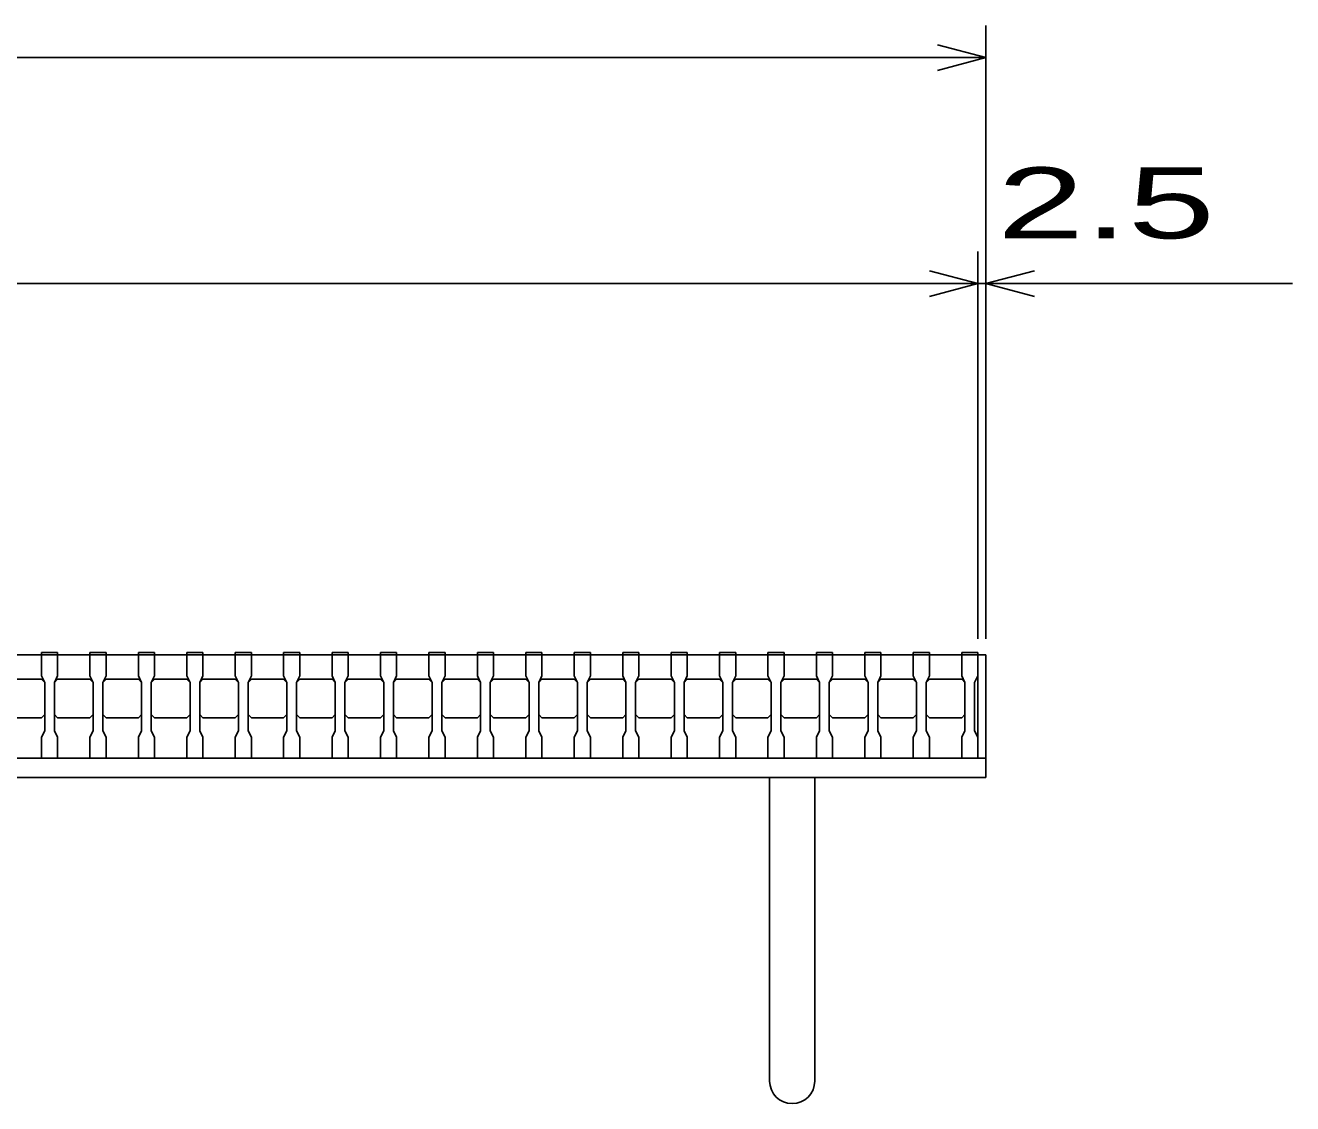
# Model space of a CAD drawing. Units: millimetres, scale not verified. Extents: x -1820 to 1736, y -1282 to 1048.
# Drawn here: x -714 to -321.5, y -631.5 to -297.5 of the extents above; entities that cross this region are included whole.
import ezdxf
from ezdxf.enums import TextEntityAlignment as Align

# ---------------------------------------------------------------- set-up
doc = ezdxf.new("R2010")
doc.units = ezdxf.units.MM
doc.header["$LTSCALE"] = 10
for name, color, linetype, lineweight in [('16', 3, 'Continuous', 25), ('19', 6, 'Continuous', 25), ('22', 4, 'Continuous', 25)]:
    doc.layers.add(name, color=color, linetype=linetype, lineweight=lineweight)
doc.styles.add('ベクトル', font='')
doc.styles.get('ベクトル').set_extended_font_data('ベクトル')

msp = doc.modelspace()

# ---------------------------------------------------------------- linework, layer by layer
at = {"layer": '16'}
for p, q in [((-1414, -492.5), (-419, -492.5)), ((-709, -492.5), (-709, -491.8)), ((-709, -491.8), (-704, -491.8)), ((-709, -492.5), (-709, -499)), ((-704, -492.5), (-709, -492.5)), ((-704, -491.8), (-704, -492.5)), ((-704, -499), (-704, -492.5)), ((-694, -492.5), (-694, -491.8)), ((-694, -491.8), (-689, -491.8)), ((-694, -492.5), (-694, -499)), ((-689, -492.5), (-694, -492.5)), ((-689, -491.8), (-689, -492.5)), ((-689, -499), (-689, -492.5)), ((-679, -492.5), (-679, -491.8)), ((-679, -491.8), (-674, -491.8)), ((-679, -492.5), (-679, -499)), ((-674, -492.5), (-679, -492.5)), ((-674, -491.8), (-674, -492.5)), ((-674, -499), (-674, -492.5)), ((-664, -492.5), (-664, -491.8)), ((-664, -491.8), (-659, -491.8)), ((-664, -492.5), (-664, -499)), ((-659, -492.5), (-664, -492.5)), ((-659, -491.8), (-659, -492.5)), ((-659, -499), (-659, -492.5)), ((-649, -492.5), (-649, -491.8)), ((-649, -491.8), (-644, -491.8)), ((-649, -492.5), (-649, -499)), ((-644, -492.5), (-649, -492.5)), ((-644, -491.8), (-644, -492.5)), ((-644, -499), (-644, -492.5)), ((-634, -492.5), (-634, -491.8)), ((-634, -491.8), (-629, -491.8)), ((-634, -492.5), (-634, -499)), ((-629, -492.5), (-634, -492.5)), ((-629, -491.8), (-629, -492.5)), ((-629, -499), (-629, -492.5)), ((-619, -492.5), (-619, -491.8)), ((-619, -491.8), (-614, -491.8)), ((-619, -492.5), (-619, -499)), ((-614, -492.5), (-619, -492.5)), ((-614, -491.8), (-614, -492.5)), ((-614, -499), (-614, -492.5)), ((-604, -492.5), (-604, -491.8)), ((-604, -491.8), (-599, -491.8)), ((-604, -492.5), (-604, -499)), ((-599, -492.5), (-604, -492.5)), ((-599, -491.8), (-599, -492.5)), ((-599, -499), (-599, -492.5)), ((-589, -492.5), (-589, -491.8)), ((-589, -491.8), (-584, -491.8)), ((-589, -492.5), (-589, -499)), ((-584, -492.5), (-589, -492.5)), ((-584, -491.8), (-584, -492.5)), ((-584, -499), (-584, -492.5)), ((-574, -492.5), (-574, -491.8)), ((-574, -491.8), (-569, -491.8)), ((-574, -492.5), (-574, -499)), ((-569, -492.5), (-574, -492.5)), ((-569, -491.8), (-569, -492.5)), ((-569, -499), (-569, -492.5)), ((-559, -492.5), (-559, -491.8)), ((-559, -491.8), (-554, -491.8)), ((-559, -492.5), (-559, -499)), ((-554, -492.5), (-559, -492.5)), ((-554, -491.8), (-554, -492.5)), ((-554, -499), (-554, -492.5)), ((-544, -492.5), (-544, -491.8)), ((-544, -491.8), (-539, -491.8)), ((-544, -492.5), (-544, -499)), ((-539, -492.5), (-544, -492.5)), ((-539, -491.8), (-539, -492.5)), ((-539, -499), (-539, -492.5)), ((-529, -492.5), (-529, -491.8)), ((-529, -491.8), (-524, -491.8)), ((-529, -492.5), (-529, -499)), ((-524, -492.5), (-529, -492.5)), ((-524, -491.8), (-524, -492.5)), ((-524, -499), (-524, -492.5)), ((-514, -492.5), (-514, -491.8)), ((-514, -491.8), (-509, -491.8)), ((-514, -492.5), (-514, -499)), ((-509, -492.5), (-514, -492.5)), ((-509, -491.8), (-509, -492.5)), ((-509, -499), (-509, -492.5)), ((-499, -492.5), (-499, -491.8)), ((-499, -491.8), (-494, -491.8)), ((-499, -492.5), (-499, -499)), ((-494, -492.5), (-499, -492.5)), ((-494, -491.8), (-494, -492.5)), ((-494, -499), (-494, -492.5)), ((-484, -492.5), (-484, -491.8)), ((-484, -491.8), (-479, -491.8)), ((-484, -492.5), (-484, -499)), ((-479, -492.5), (-484, -492.5)), ((-479, -491.8), (-479, -492.5)), ((-479, -499), (-479, -492.5)), ((-469, -492.5), (-469, -491.8)), ((-469, -491.8), (-464, -491.8)), ((-469, -492.5), (-469, -499)), ((-464, -492.5), (-469, -492.5)), ((-464, -491.8), (-464, -492.5)), ((-464, -499), (-464, -492.5)), ((-454, -492.5), (-454, -491.8)), ((-454, -491.8), (-449, -491.8)), ((-454, -492.5), (-454, -499)), ((-449, -492.5), (-454, -492.5)), ((-449, -491.8), (-449, -492.5)), ((-449, -499), (-449, -492.5)), ((-439, -492.5), (-439, -491.8)), ((-439, -491.8), (-434, -491.8)), ((-439, -492.5), (-439, -499)), ((-434, -492.5), (-439, -492.5)), ((-434, -491.8), (-434, -492.5)), ((-434, -499), (-434, -492.5)), ((-424, -492.5), (-424, -491.8)), ((-424, -491.8), (-419, -491.8)), ((-424, -492.5), (-424, -499)), ((-419, -492.5), (-424, -492.5)), ((-419, -491.8), (-419, -492.5)), ((-419, -499), (-419, -492.5)), ((-419, -524.5), (-419, -492.5)), ((-719, -500), (-709, -500)), ((-709, -499), (-708, -501)), ((-709, -500), (-708, -501)), ((-708, -501), (-708, -516)), ((-705, -501), (-704, -499)), ((-705, -501), (-704, -500)), ((-705, -516), (-705, -501)), ((-704, -500), (-694, -500)), ((-694, -499), (-693, -501)), ((-694, -500), (-693, -501)), ((-693, -501), (-693, -516)), ((-690, -501), (-689, -499)), ((-690, -501), (-689, -500)), ((-690, -516), (-690, -501)), ((-689, -500), (-679, -500)), ((-679, -499), (-678, -501)), ((-679, -500), (-678, -501)), ((-678, -501), (-678, -516)), ((-675, -501), (-674, -499)), ((-675, -501), (-674, -500)), ((-675, -516), (-675, -501)), ((-674, -500), (-664, -500)), ((-664, -499), (-663, -501)), ((-664, -500), (-663, -501)), ((-663, -501), (-663, -516)), ((-660, -501), (-659, -499)), ((-660, -501), (-659, -500)), ((-660, -516), (-660, -501)), ((-659, -500), (-649, -500)), ((-649, -499), (-648, -501)), ((-649, -500), (-648, -501)), ((-648, -501), (-648, -516)), ((-645, -501), (-644, -499)), ((-645, -501), (-644, -500)), ((-645, -516), (-645, -501)), ((-644, -500), (-634, -500)), ((-634, -499), (-633, -501)), ((-634, -500), (-633, -501)), ((-633, -501), (-633, -516)), ((-630, -501), (-629, -499)), ((-630, -501), (-629, -500)), ((-630, -516), (-630, -501)), ((-629, -500), (-619, -500)), ((-619, -499), (-618, -501)), ((-619, -500), (-618, -501)), ((-618, -501), (-618, -516)), ((-615, -501), (-614, -499)), ((-615, -501), (-614, -500)), ((-615, -516), (-615, -501)), ((-614, -500), (-604, -500)), ((-604, -499), (-603, -501)), ((-604, -500), (-603, -501)), ((-603, -501), (-603, -516)), ((-600, -501), (-599, -499)), ((-600, -501), (-599, -500)), ((-600, -516), (-600, -501)), ((-599, -500), (-589, -500)), ((-589, -499), (-588, -501)), ((-589, -500), (-588, -501)), ((-588, -501), (-588, -516)), ((-585, -501), (-584, -499)), ((-585, -501), (-584, -500)), ((-585, -516), (-585, -501)), ((-584, -500), (-574, -500)), ((-574, -499), (-573, -501)), ((-574, -500), (-573, -501)), ((-573, -501), (-573, -516)), ((-570, -501), (-569, -499)), ((-570, -501), (-569, -500)), ((-570, -516), (-570, -501)), ((-569, -500), (-559, -500)), ((-559, -499), (-558, -501)), ((-559, -500), (-558, -501)), ((-558, -501), (-558, -516)), ((-555, -501), (-554, -499)), ((-555, -501), (-554, -500)), ((-555, -516), (-555, -501)), ((-554, -500), (-544, -500)), ((-544, -499), (-543, -501)), ((-544, -500), (-543, -501)), ((-543, -501), (-543, -516)), ((-540, -501), (-539, -499)), ((-540, -501), (-539, -500)), ((-540, -516), (-540, -501)), ((-539, -500), (-529, -500)), ((-529, -499), (-528, -501)), ((-529, -500), (-528, -501)), ((-528, -501), (-528, -516)), ((-525, -501), (-524, -499)), ((-525, -501), (-524, -500)), ((-525, -516), (-525, -501)), ((-524, -500), (-514, -500)), ((-514, -499), (-513, -501)), ((-514, -500), (-513, -501)), ((-513, -501), (-513, -516)), ((-510, -501), (-509, -499)), ((-510, -501), (-509, -500)), ((-510, -516), (-510, -501)), ((-509, -500), (-499, -500)), ((-499, -499), (-498, -501)), ((-499, -500), (-498, -501)), ((-498, -501), (-498, -516)), ((-495, -501), (-494, -499)), ((-495, -501), (-494, -500)), ((-495, -516), (-495, -501)), ((-494, -500), (-484, -500)), ((-484, -499), (-483, -501)), ((-484, -500), (-483, -501)), ((-483, -501), (-483, -516)), ((-480, -501), (-479, -499)), ((-480, -501), (-479, -500)), ((-480, -516), (-480, -501)), ((-479, -500), (-469, -500)), ((-469, -499), (-468, -501)), ((-469, -500), (-468, -501)), ((-468, -501), (-468, -516)), ((-465, -501), (-464, -499)), ((-465, -501), (-464, -500)), ((-465, -516), (-465, -501)), ((-464, -500), (-454, -500)), ((-454, -499), (-453, -501)), ((-454, -500), (-453, -501)), ((-453, -501), (-453, -516)), ((-450, -501), (-449, -499)), ((-450, -501), (-449, -500)), ((-450, -516), (-450, -501)), ((-449, -500), (-439, -500)), ((-439, -499), (-438, -501)), ((-439, -500), (-438, -501)), ((-438, -501), (-438, -516)), ((-435, -501), (-434, -499)), ((-435, -501), (-434, -500)), ((-435, -516), (-435, -501)), ((-434, -500), (-424, -500)), ((-424, -499), (-423, -501)), ((-424, -500), (-423, -501)), ((-423, -501), (-423, -516)), ((-420, -501), (-419, -499)), ((-420, -516), (-420, -501)), ((-709, -512), (-719, -512)), ((-708, -511), (-709, -512)), ((-704, -512), (-705, -511)), ((-694, -512), (-704, -512)), ((-693, -511), (-694, -512)), ((-689, -512), (-690, -511)), ((-679, -512), (-689, -512)), ((-678, -511), (-679, -512)), ((-674, -512), (-675, -511)), ((-664, -512), (-674, -512)), ((-663, -511), (-664, -512)), ((-659, -512), (-660, -511)), ((-649, -512), (-659, -512)), ((-648, -511), (-649, -512)), ((-644, -512), (-645, -511)), ((-634, -512), (-644, -512)), ((-633, -511), (-634, -512)), ((-629, -512), (-630, -511)), ((-619, -512), (-629, -512)), ((-618, -511), (-619, -512)), ((-614, -512), (-615, -511)), ((-604, -512), (-614, -512)), ((-603, -511), (-604, -512)), ((-599, -512), (-600, -511)), ((-589, -512), (-599, -512)), ((-588, -511), (-589, -512)), ((-584, -512), (-585, -511)), ((-574, -512), (-584, -512)), ((-573, -511), (-574, -512)), ((-569, -512), (-570, -511)), ((-559, -512), (-569, -512)), ((-558, -511), (-559, -512)), ((-554, -512), (-555, -511)), ((-544, -512), (-554, -512)), ((-543, -511), (-544, -512)), ((-539, -512), (-540, -511)), ((-529, -512), (-539, -512)), ((-528, -511), (-529, -512)), ((-524, -512), (-525, -511)), ((-514, -512), (-524, -512)), ((-513, -511), (-514, -512)), ((-509, -512), (-510, -511)), ((-499, -512), (-509, -512)), ((-498, -511), (-499, -512)), ((-494, -512), (-495, -511)), ((-484, -512), (-494, -512)), ((-483, -511), (-484, -512)), ((-479, -512), (-480, -511)), ((-469, -512), (-479, -512)), ((-468, -511), (-469, -512)), ((-464, -512), (-465, -511)), ((-454, -512), (-464, -512)), ((-453, -511), (-454, -512)), ((-449, -512), (-450, -511)), ((-439, -512), (-449, -512)), ((-438, -511), (-439, -512)), ((-434, -512), (-435, -511)), ((-424, -512), (-434, -512)), ((-423, -511), (-424, -512)), ((-708, -516), (-709, -518)), ((-709, -518), (-709, -524.5)), ((-704, -518), (-705, -516)), ((-704, -524.5), (-704, -518)), ((-693, -516), (-694, -518)), ((-694, -518), (-694, -524.5)), ((-689, -518), (-690, -516)), ((-689, -524.5), (-689, -518)), ((-678, -516), (-679, -518)), ((-679, -518), (-679, -524.5)), ((-674, -518), (-675, -516)), ((-674, -524.5), (-674, -518)), ((-663, -516), (-664, -518)), ((-664, -518), (-664, -524.5)), ((-659, -518), (-660, -516)), ((-659, -524.5), (-659, -518)), ((-648, -516), (-649, -518)), ((-649, -518), (-649, -524.5)), ((-644, -518), (-645, -516)), ((-644, -524.5), (-644, -518)), ((-633, -516), (-634, -518)), ((-634, -518), (-634, -524.5)), ((-629, -518), (-630, -516)), ((-629, -524.5), (-629, -518)), ((-618, -516), (-619, -518)), ((-619, -518), (-619, -524.5)), ((-614, -518), (-615, -516)), ((-614, -524.5), (-614, -518)), ((-603, -516), (-604, -518)), ((-604, -518), (-604, -524.5)), ((-599, -518), (-600, -516)), ((-599, -524.5), (-599, -518)), ((-588, -516), (-589, -518)), ((-589, -518), (-589, -524.5)), ((-584, -518), (-585, -516)), ((-584, -524.5), (-584, -518)), ((-573, -516), (-574, -518)), ((-574, -518), (-574, -524.5)), ((-569, -518), (-570, -516)), ((-569, -524.5), (-569, -518)), ((-558, -516), (-559, -518)), ((-559, -518), (-559, -524.5)), ((-554, -518), (-555, -516)), ((-554, -524.5), (-554, -518)), ((-543, -516), (-544, -518)), ((-544, -518), (-544, -524.5)), ((-539, -518), (-540, -516)), ((-539, -524.5), (-539, -518)), ((-528, -516), (-529, -518)), ((-529, -518), (-529, -524.5)), ((-524, -518), (-525, -516)), ((-524, -524.5), (-524, -518)), ((-513, -516), (-514, -518)), ((-514, -518), (-514, -524.5)), ((-509, -518), (-510, -516)), ((-509, -524.5), (-509, -518)), ((-498, -516), (-499, -518)), ((-499, -518), (-499, -524.5)), ((-494, -518), (-495, -516)), ((-494, -524.5), (-494, -518)), ((-483, -516), (-484, -518)), ((-484, -518), (-484, -524.5)), ((-479, -518), (-480, -516)), ((-479, -524.5), (-479, -518)), ((-468, -516), (-469, -518)), ((-469, -518), (-469, -524.5)), ((-464, -518), (-465, -516)), ((-464, -524.5), (-464, -518)), ((-453, -516), (-454, -518)), ((-454, -518), (-454, -524.5)), ((-449, -518), (-450, -516)), ((-449, -524.5), (-449, -518)), ((-438, -516), (-439, -518)), ((-439, -518), (-439, -524.5)), ((-434, -518), (-435, -516)), ((-434, -524.5), (-434, -518)), ((-423, -516), (-424, -518)), ((-424, -518), (-424, -524.5)), ((-419, -518), (-420, -516)), ((-419, -524.5), (-419, -518)), ((-1414, -524.5), (-419, -524.5)), ((-709, -524.5), (-704, -524.5)), ((-694, -524.5), (-689, -524.5)), ((-679, -524.5), (-674, -524.5)), ((-664, -524.5), (-659, -524.5)), ((-649, -524.5), (-644, -524.5)), ((-634, -524.5), (-629, -524.5)), ((-619, -524.5), (-614, -524.5)), ((-604, -524.5), (-599, -524.5)), ((-589, -524.5), (-584, -524.5)), ((-574, -524.5), (-569, -524.5)), ((-559, -524.5), (-554, -524.5)), ((-544, -524.5), (-539, -524.5)), ((-529, -524.5), (-524, -524.5)), ((-514, -524.5), (-509, -524.5)), ((-499, -524.5), (-494, -524.5)), ((-484, -524.5), (-479, -524.5)), ((-469, -524.5), (-464, -524.5)), ((-454, -524.5), (-449, -524.5)), ((-439, -524.5), (-434, -524.5)), ((-424, -524.5), (-419, -524.5))]:
    msp.add_line(p, q, dxfattribs=at)
at = {"layer": '19'}
for p, q in [((-419, -492.5), (-416.5, -492.5)), ((-416.5, -492.5), (-416.5, -524.5)), ((-1416.5, -524.5), (-416.5, -524.5)), ((-416.5, -524.5), (-416.5, -530.5)), ((-416.5, -530.5), (-1416.5, -530.5)), ((-483.5, -530.5), (-483.5, -624.5)), ((-469.5, -624.5), (-469.5, -530.5))]:
    msp.add_line(p, q, dxfattribs=at)
msp.add_arc((-476.5, -624.5), 7, 180, 0, dxfattribs=at)
at = {"layer": '22'}
for p, q in [((-416.5, -487.5), (-416.5, -297.5)), ((-416.5, -307.5), (-431.5, -303.5)), ((-1416.5, -307.5), (-416.5, -307.5)), ((-431.5, -311.5), (-416.5, -307.5)), ((-419, -487.5), (-419, -367.5)), ((-416.5, -487.5), (-416.5, -367.5)), ((-419, -377.5), (-434, -373.5)), ((-416.5, -377.5), (-401.5, -373.5)), ((-1414, -377.5), (-419, -377.5)), ((-434, -381.5), (-419, -377.5)), ((-419, -377.5), (-416.5, -377.5)), ((-401.5, -381.5), (-416.5, -377.5)), ((-416.5, -377.5), (-321.5, -377.5))]:
    msp.add_line(p, q, dxfattribs=at)

# ---------------------------------------------------------------- texts
at = {"layer": '22', "color": 2, "style": 'ベクトル', "width": 1.65}
msp.add_text(' 2.5 ', height=21.99, dxfattribs=at).set_placement((-426.5, -352.5), align=Align.MIDDLE_LEFT)

doc.saveas('drawing.dxf')
